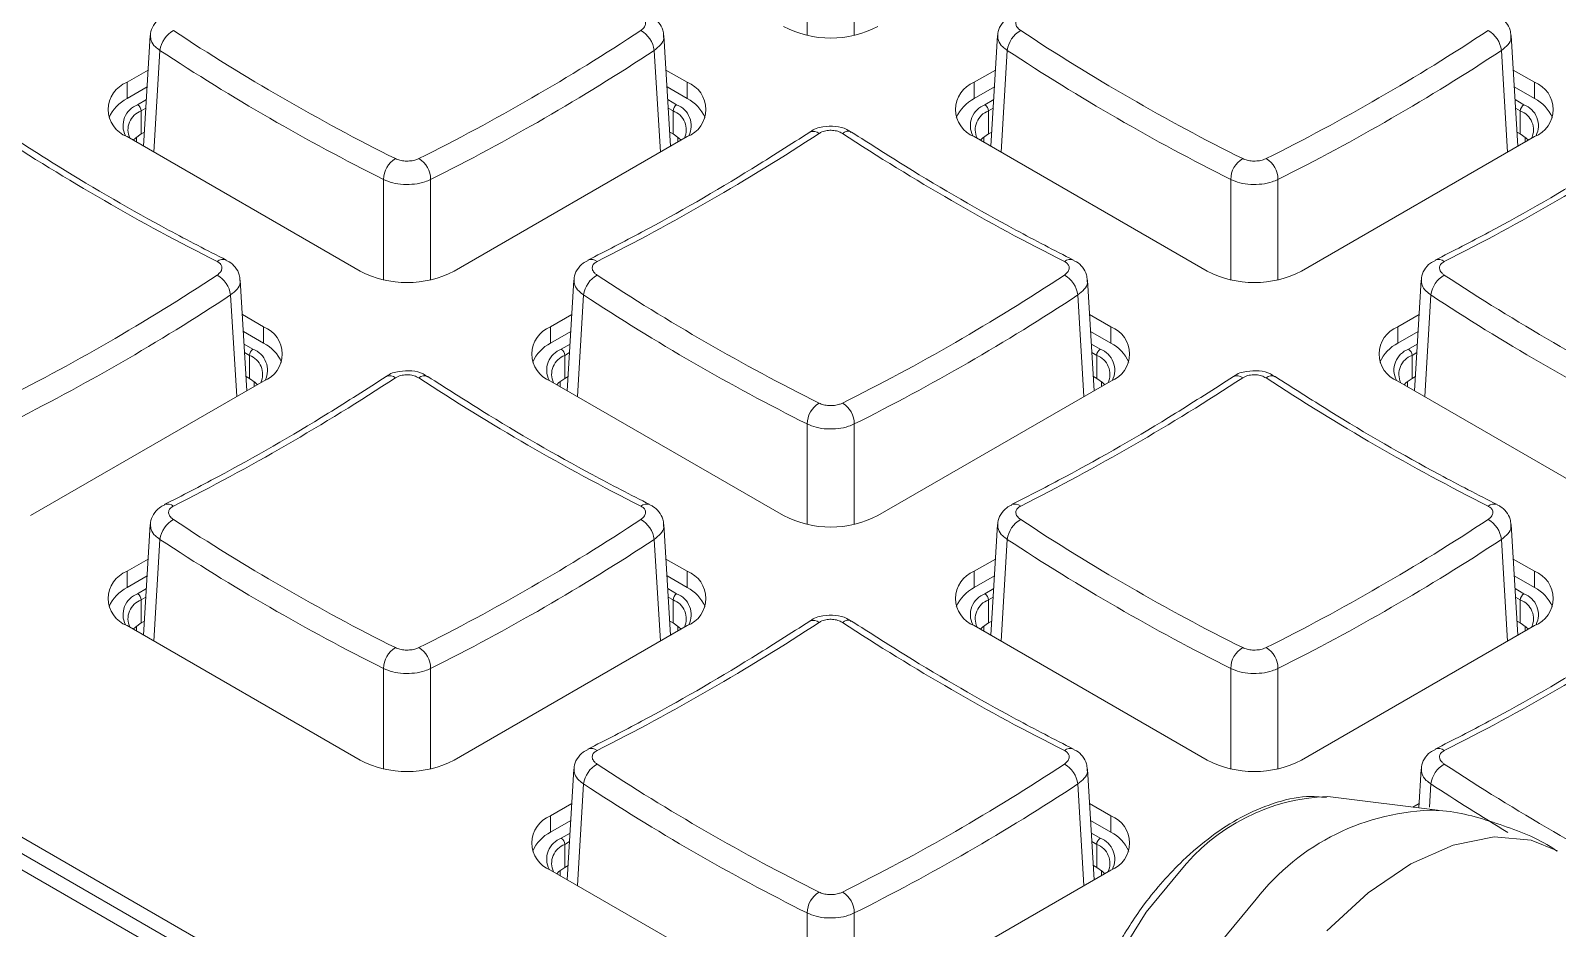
# Model space of a CAD drawing. Header units: millimetres. Extents: x 69 to 580, y 43 to 425.
# Drawn here: x 455.39 to 478.32, y 345.89 to 359.38 of the extents above; entities that cross this region are included whole.
import ezdxf

# ---------------------------------------------------------------- set-up
doc = ezdxf.new("R2010")
doc.units = ezdxf.units.MM

msp = doc.modelspace()

# ---------------------------------------------------------------- linework, layer by layer
at = {"color": 7, "linetype": 'Continuous', "lineweight": 15}
for p, q in [((474.7694, 335.5032), (379.8757, 390.2842)), ((475.6489, 335.4854), (429.5323, 362.1079)), ((475.541, 335.3027), (429.5323, 361.863)), ((457.1847, 359.3044), (457.0842, 357.6422)), ((465.0007, 357.6422), (464.9002, 359.3043)), ((469.9126, 359.3044), (469.8121, 357.6422)), ((477.7286, 357.6422), (477.6281, 359.3043)), ((457.1533, 358.786), (456.8352, 358.6023)), ((465.2497, 358.6023), (464.9315, 358.786)), ((469.8813, 358.786), (469.5631, 358.6023)), ((477.9777, 358.6023), (477.6595, 358.786)), ((456.8352, 358.3574), (456.8352, 358.6023)), ((457.138, 358.5322), (456.8352, 358.3574)), ((465.2497, 358.3574), (464.9469, 358.5322)), ((465.2497, 358.3574), (465.2497, 358.6023)), ((469.5631, 358.3574), (469.5631, 358.6023)), ((469.8659, 358.5322), (469.5631, 358.3574)), ((477.9777, 358.3574), (477.6748, 358.5322)), ((477.9777, 358.3574), (477.9777, 358.6023)), ((457.0473, 357.8266), (457.0473, 358.1737)), ((465.0376, 357.8266), (465.0376, 358.1737)), ((469.7752, 357.8266), (469.7752, 358.1737)), ((477.7655, 357.8266), (477.7655, 358.1737)), ((457.0971, 357.8554), (457.0473, 357.8266)), ((465.0376, 357.8266), (464.9878, 357.8554)), ((469.825, 357.8554), (469.7752, 357.8266)), ((477.7655, 357.8266), (477.7158, 357.8554)), ((456.8352, 357.7859), (460.3353, 355.7653)), ((461.7496, 355.7653), (465.2497, 357.7859)), ((469.5631, 357.7859), (473.0633, 355.7653)), ((474.4775, 355.7653), (477.9777, 357.7859)), ((458.6368, 353.9683), (458.5362, 355.6305)), ((463.5487, 355.6305), (463.4481, 353.9683)), ((471.3647, 353.9683), (471.2642, 355.6305)), ((476.2766, 355.6305), (476.176, 353.9683)), ((458.8858, 354.9285), (458.5676, 355.1122)), ((463.5173, 355.1122), (463.1991, 354.9285)), ((471.6137, 354.9285), (471.2955, 355.1122)), ((476.2452, 355.1122), (475.927, 354.9285)), ((458.8858, 354.6835), (458.5829, 354.8583)), ((458.8858, 354.6835), (458.8858, 354.9285)), ((463.1991, 354.6835), (463.1991, 354.9285)), ((463.502, 354.8583), (463.1991, 354.6835)), ((471.6137, 354.6835), (471.3109, 354.8583)), ((471.6137, 354.6835), (471.6137, 354.9285)), ((475.927, 354.6835), (475.927, 354.9285)), ((476.2299, 354.8583), (475.927, 354.6835)), ((458.6736, 354.1528), (458.6736, 354.4998)), ((463.4113, 354.1528), (463.4113, 354.4998)), ((471.4016, 354.1528), (471.4016, 354.4998)), ((476.1392, 354.1528), (476.1392, 354.4998)), ((458.6736, 354.1528), (458.6239, 354.1815)), ((463.461, 354.1815), (463.4113, 354.1528)), ((471.4016, 354.1528), (471.3518, 354.1815)), ((476.1889, 354.1815), (476.1392, 354.1528)), ((455.3856, 352.0915), (458.8858, 354.1121)), ((463.1991, 354.1121), (466.6993, 352.0915)), ((468.1135, 352.0915), (471.6137, 354.1121)), ((475.927, 354.1121), (479.4272, 352.0915)), ((457.1847, 351.9567), (457.0842, 350.2945)), ((465.0007, 350.2945), (464.9002, 351.9566)), ((469.9126, 351.9567), (469.8121, 350.2945)), ((477.7286, 350.2945), (477.6281, 351.9566)), ((457.1533, 351.4383), (456.8352, 351.2547)), ((465.2497, 351.2547), (464.9315, 351.4383)), ((469.8813, 351.4383), (469.5631, 351.2547)), ((477.9777, 351.2547), (477.6595, 351.4383)), ((456.8352, 351.0097), (456.8352, 351.2547)), ((457.138, 351.1845), (456.8352, 351.0097)), ((465.2497, 351.0097), (464.9469, 351.1845)), ((465.2497, 351.0097), (465.2497, 351.2547)), ((469.5631, 351.0097), (469.5631, 351.2547)), ((469.8659, 351.1845), (469.5631, 351.0097)), ((477.9777, 351.0097), (477.6748, 351.1845)), ((477.9777, 351.0097), (477.9777, 351.2547)), ((457.0473, 350.479), (457.0473, 350.826)), ((465.0376, 350.479), (465.0376, 350.826)), ((469.7752, 350.479), (469.7752, 350.826)), ((477.7655, 350.479), (477.7655, 350.826)), ((457.0971, 350.5077), (457.0473, 350.479)), ((465.0376, 350.479), (464.9878, 350.5077)), ((469.825, 350.5077), (469.7752, 350.479)), ((477.7655, 350.479), (477.7158, 350.5077)), ((456.8352, 350.4382), (460.3353, 348.4176)), ((461.7496, 348.4176), (465.2497, 350.4382)), ((469.5631, 350.4382), (473.0633, 348.4176)), ((474.4775, 348.4176), (477.9777, 350.4382)), ((463.5487, 348.2829), (463.4481, 346.6207)), ((471.3647, 346.6207), (471.2642, 348.2828)), ((476.2766, 348.2829), (476.2413, 347.7002)), ((463.5173, 347.7645), (463.1991, 347.5808)), ((471.6137, 347.5808), (471.2955, 347.7645)), ((474.9531, 347.8632), (474.8755, 347.8708)), ((476.52, 347.6649), (474.9531, 347.8632)), ((476.2452, 347.7645), (476.1531, 347.7113)), ((463.1991, 347.3359), (463.1991, 347.5808)), ((463.502, 347.5107), (463.1991, 347.3359)), ((471.6137, 347.3359), (471.3109, 347.5107)), ((471.6137, 347.3359), (471.6137, 347.5808)), ((463.4113, 346.8051), (463.4113, 347.1522)), ((471.4016, 346.8051), (471.4016, 347.1522)), ((463.461, 346.8338), (463.4113, 346.8051)), ((471.4016, 346.8051), (471.3518, 346.8338)), ((463.1991, 346.7644), (466.6993, 344.7438)), ((468.1135, 344.7438), (471.6137, 346.7644))]:
    msp.add_line(p, q, dxfattribs=at)
at = {"color": 8, "linetype": 'Continuous', "lineweight": 15}
for p, q in [((467.0531, 359.3073), (467.0531, 360.8166)), ((467.7597, 360.8166), (467.7597, 359.3073)), ((457.3303, 359.0818), (457.2378, 357.5534)), ((464.847, 357.5534), (464.7546, 359.0818)), ((470.0582, 359.0818), (469.9658, 357.5534)), ((477.575, 357.5534), (477.4825, 359.0818)), ((456.9943, 358.2655), (457.1265, 358.3418)), ((464.9584, 358.3418), (465.0906, 358.2655)), ((469.7222, 358.2655), (469.8544, 358.3418)), ((477.6863, 358.3418), (477.8186, 358.2655)), ((457.1188, 358.2149), (457.0473, 358.1737)), ((465.0376, 358.1737), (464.9661, 358.2149)), ((469.8467, 358.2149), (469.7752, 358.1737)), ((477.7655, 358.1737), (477.694, 358.2149)), ((456.9766, 357.7789), (456.9766, 357.7043)), ((465.1083, 357.7789), (465.1083, 357.7043)), ((469.7045, 357.7789), (469.7045, 357.7043)), ((477.8362, 357.7789), (477.8362, 357.7043)), ((460.6891, 355.6335), (460.6891, 357.1428)), ((461.3958, 357.1428), (461.3958, 355.6335)), ((473.417, 355.6335), (473.417, 357.1428)), ((474.1237, 357.1428), (474.1237, 355.6335)), ((458.4831, 353.8796), (458.3906, 355.408)), ((463.6942, 355.408), (463.6018, 353.8796)), ((471.211, 353.8796), (471.1186, 355.408)), ((476.4222, 355.408), (476.3297, 353.8796)), ((458.5944, 354.668), (458.7267, 354.5917)), ((463.3582, 354.5917), (463.4904, 354.668)), ((471.3224, 354.668), (471.4546, 354.5917)), ((476.0861, 354.5917), (476.2184, 354.668)), ((458.6736, 354.4998), (458.6021, 354.5411)), ((463.4828, 354.5411), (463.4113, 354.4998)), ((471.4016, 354.4998), (471.33, 354.5411)), ((476.2107, 354.5411), (476.1392, 354.4998)), ((458.7443, 354.1051), (458.7443, 354.0304)), ((463.3405, 354.1051), (463.3405, 354.0304)), ((471.4723, 354.1051), (471.4723, 354.0304)), ((476.0685, 354.1051), (476.0685, 354.0304)), ((467.0531, 351.9596), (467.0531, 353.4689)), ((467.7597, 353.4689), (467.7597, 351.9596)), ((457.3303, 351.7341), (457.2378, 350.2058)), ((464.847, 350.2058), (464.7546, 351.7341)), ((470.0582, 351.7341), (469.9658, 350.2058)), ((477.575, 350.2058), (477.4825, 351.7341)), ((456.9943, 350.9178), (457.1265, 350.9942)), ((464.9584, 350.9942), (465.0906, 350.9178)), ((469.7222, 350.9178), (469.8544, 350.9942)), ((477.6863, 350.9942), (477.8186, 350.9178)), ((457.1188, 350.8673), (457.0473, 350.826)), ((465.0376, 350.826), (464.9661, 350.8673)), ((469.8467, 350.8673), (469.7752, 350.826)), ((477.7655, 350.826), (477.694, 350.8673)), ((456.9766, 350.4312), (456.9766, 350.3566)), ((465.1083, 350.4312), (465.1083, 350.3566)), ((469.7045, 350.4312), (469.7045, 350.3566)), ((477.8362, 350.4312), (477.8362, 350.3566)), ((460.6891, 348.2858), (460.6891, 349.7951)), ((461.3958, 349.7951), (461.3958, 348.2858)), ((473.417, 348.2858), (473.417, 349.7951)), ((474.1237, 349.7951), (474.1237, 348.2858)), ((463.6942, 348.0603), (463.6018, 346.5319)), ((471.211, 346.5319), (471.1186, 348.0603)), ((476.4222, 348.0603), (476.401, 347.7108)), ((463.3582, 347.244), (463.4904, 347.3203)), ((471.3224, 347.3203), (471.4546, 347.244)), ((463.4828, 347.1934), (463.4113, 347.1522)), ((471.4016, 347.1522), (471.33, 347.1934)), ((463.3405, 346.7574), (463.3405, 346.6828)), ((471.4723, 346.7574), (471.4723, 346.6828)), ((467.0531, 344.612), (467.0531, 346.1213)), ((467.7597, 346.1213), (467.7597, 344.612))]:
    msp.add_line(p, q, dxfattribs=at)
at = {"color": 7, "linetype": 'Continuous', "lineweight": 15, "flags": 128}
for points in [[(457.0473, 357.8266), (456.9602, 357.7654), (456.9266, 357.7331)], [(465.1583, 357.7331), (465.1247, 357.7654), (465.0376, 357.8266)], [(469.7752, 357.8266), (469.6882, 357.7654), (469.6545, 357.7331)], [(477.8862, 357.7331), (477.8526, 357.7654), (477.7655, 357.8266)], [(458.7944, 354.0593), (458.7607, 354.0916), (458.6736, 354.1528)], [(463.4113, 354.1528), (463.3242, 354.0916), (463.2905, 354.0593)], [(471.5223, 354.0593), (471.4886, 354.0916), (471.4016, 354.1528)], [(476.1392, 354.1528), (476.0521, 354.0916), (476.0185, 354.0593)], [(457.0473, 350.479), (456.9602, 350.4177), (456.9266, 350.3855)], [(465.1583, 350.3855), (465.1247, 350.4177), (465.0376, 350.479)], [(469.7752, 350.479), (469.6882, 350.4177), (469.6545, 350.3855)], [(477.8862, 350.3855), (477.8526, 350.4177), (477.7655, 350.479)], [(463.4113, 346.8051), (463.3242, 346.7439), (463.2905, 346.7116)], [(472.6473, 346.7396), (472.1463, 346.1312), (471.7192, 345.4448), (471.3877, 344.7148), (471.1682, 343.9779), (471.0718, 343.2709), (471.1034, 342.6293), (471.2613, 342.0853), (471.3866, 341.857), (471.4412, 341.7798)], [(471.5223, 346.7116), (471.4886, 346.7439), (471.4016, 346.8051)]]:
    msp.add_lwpolyline(points, dxfattribs=at)
at = {"color": 8, "linetype": 'Continuous', "lineweight": 15, "flags": 128}
for points in [[(478.3263, 347.0565), (477.9295, 347.2161), (477.3709, 347.2632), (476.7592, 347.1423), (476.1196, 346.8583), (475.4783, 346.4229), (474.8614, 345.8539)], [(473.7964, 346.3285), (473.2467, 345.6623), (472.7717, 344.915), (472.3923, 344.1191), (472.125, 343.3095), (471.9816, 342.5215), (471.9683, 341.7896), (472.0857, 341.1458), (472.3286, 340.6182), (472.3903, 340.5302)]]:
    msp.add_lwpolyline(points, dxfattribs=at)
at = {"color": 7, "linetype": 'Continuous', "lineweight": 15}
for centre, radius, start, end in [((467.4064, 360.8039), 1.537, 242.60968, 297.39032), ((457.7322, 359.0278), 0.4055, 119.57871, 172.34935), ((475.0991, 385.9597), 31.86, 236.53799, 243.46739), ((446.986, 385.9594), 31.8596, 296.53257, 303.46205), ((464.3527, 359.0278), 0.4055, 7.65107, 60.42146), ((470.4601, 359.0278), 0.4055, 119.5786, 172.34934), ((487.827, 385.9597), 31.86, 236.53799, 243.46739), ((459.7138, 385.9596), 31.8598, 296.53259, 303.46203), ((477.0806, 359.0278), 0.4055, 7.65029, 60.42128), ((475.0225, 385.8503), 32.0869, 236.53791, 243.46746), ((447.0622, 385.8506), 32.0873, 296.53258, 303.46204), ((487.7507, 385.8508), 32.0875, 236.53798, 243.46739), ((459.7902, 385.8505), 32.0872, 296.53257, 303.46205), ((456.9901, 358.1941), 0.4366, 110.78339, 249.21657), ((465.0948, 358.1941), 0.4366, 290.78348, 69.2165), ((469.718, 358.1941), 0.4366, 110.78342, 249.21655), ((477.8227, 358.1941), 0.4366, 290.78348, 69.21633), ((457.1018, 357.8347), 0.5868, 117.0315, 156.18281), ((464.983, 357.8347), 0.5868, 23.81729, 62.96825), ((469.8298, 357.8347), 0.5868, 117.03166, 156.1827), ((477.711, 357.8347), 0.5868, 23.81696, 62.96813), ((457.1531, 357.889), 0.3037, 110.38021, 204.8066), ((456.9322, 358.1684), 0.1153, 2.60539, 57.39461), ((465.1527, 358.1684), 0.1153, 122.60519, 177.3942), ((464.9318, 357.889), 0.3037, 335.19381, 69.61947), ((469.881, 357.889), 0.3037, 110.38069, 204.8062), ((469.6601, 358.1684), 0.1153, 2.60541, 57.39464), ((477.8807, 358.1684), 0.1153, 122.6058, 177.39358), ((477.6598, 357.889), 0.3037, 335.19268, 69.62058), ((473.5722, 386.4078), 34.1586, 236.77139, 243.23398), ((448.5126, 386.4081), 34.1589, 296.76605, 303.22857), ((486.3001, 386.4078), 34.1586, 236.77139, 243.23398), ((461.2404, 386.4082), 34.1591, 296.76607, 303.22856), ((461.0489, 357.1448), 0.3598, 120.36497, 180.31609), ((461.036, 357.1448), 0.3598, 359.68409, 59.63509), ((473.7768, 357.1448), 0.3598, 120.36505, 180.316), ((473.7639, 357.1448), 0.3598, 359.68413, 59.63505), ((440.622, 382.2856), 31.8596, 296.53257, 303.46205), ((457.9887, 355.354), 0.4055, 7.65086, 60.42143), ((461.0424, 357.13), 1.537, 242.60968, 297.39032), ((464.0962, 355.354), 0.4055, 119.5786, 172.34934), ((481.4631, 382.2859), 31.86, 236.53799, 243.46739), ((453.3498, 382.2857), 31.8598, 296.53259, 303.46203), ((470.7166, 355.354), 0.4055, 7.65111, 60.42142), ((473.7704, 357.13), 1.537, 242.60969, 297.39031), ((476.8241, 355.354), 0.4055, 119.57842, 172.34963), ((494.191, 382.2859), 31.86, 236.53799, 243.46739), ((440.6982, 382.1768), 32.0873, 296.53258, 303.46204), ((481.3865, 382.1765), 32.0869, 236.53792, 243.46746), ((453.4262, 382.1767), 32.0872, 296.53257, 303.46205), ((494.1147, 382.177), 32.0875, 236.53798, 243.46739), ((458.7308, 354.5203), 0.4366, 290.78342, 69.21665), ((463.354, 354.5203), 0.4366, 110.78342, 249.21655), ((471.4588, 354.5203), 0.4366, 290.78352, 69.21648), ((476.082, 354.5203), 0.4366, 110.78332, 249.21668), ((458.6191, 354.1608), 0.5868, 23.81756, 62.9684), ((463.4658, 354.1608), 0.5868, 117.03155, 156.18281), ((471.347, 354.1608), 0.5868, 23.81724, 62.96828), ((476.1937, 354.1608), 0.5868, 117.03145, 156.18275), ((458.7888, 354.4946), 0.1153, 122.60606, 177.39414), ((458.5679, 354.2151), 0.3037, 335.19313, 69.61976), ((463.517, 354.2151), 0.3037, 110.38018, 204.80671), ((463.2961, 354.4946), 0.1153, 2.60541, 57.39464), ((471.5167, 354.4946), 0.1153, 122.60519, 177.3942), ((471.2958, 354.2151), 0.3037, 335.19362, 69.61964), ((476.2449, 354.2151), 0.3037, 110.38063, 204.80638), ((476.024, 354.4946), 0.1153, 2.6054, 57.39439), ((442.1486, 382.7343), 34.159, 296.76605, 303.22857), ((479.9361, 382.7339), 34.1586, 236.77139, 243.23398), ((454.8765, 382.7344), 34.1591, 296.76606, 303.22856), ((492.664, 382.7339), 34.1586, 236.77139, 243.23398), ((467.4129, 353.4709), 0.3598, 120.36505, 180.316), ((467.3999, 353.4709), 0.3598, 359.68413, 59.63505), ((457.7322, 351.6801), 0.4055, 119.57863, 172.3492), ((475.0989, 378.6117), 31.8596, 236.53794, 243.46743), ((446.9859, 378.6119), 31.8598, 296.53259, 303.46203), ((464.3527, 351.6801), 0.4055, 7.6509, 60.42139), ((467.4064, 353.4562), 1.537, 242.60969, 297.39031), ((470.4601, 351.6801), 0.4055, 119.57842, 172.34963), ((487.827, 378.6121), 31.86, 236.53799, 243.46739), ((459.7137, 378.6121), 31.86, 296.53261, 303.46201), ((477.0806, 351.6801), 0.4055, 7.65098, 60.42144), ((475.0227, 378.5029), 32.0872, 236.53795, 243.46743), ((447.0622, 378.5029), 32.0872, 296.53257, 303.46205), ((487.7504, 378.5026), 32.0869, 236.53791, 243.46746), ((459.7903, 378.5026), 32.0869, 296.53254, 303.46209), ((456.9901, 350.8464), 0.4366, 110.78345, 249.21652), ((465.0948, 350.8464), 0.4366, 290.78346, 69.21663), ((469.718, 350.8464), 0.4366, 110.78332, 249.21668), ((477.8227, 350.8464), 0.4366, 290.78349, 69.21651), ((457.1018, 350.487), 0.5868, 117.03161, 156.18282), ((464.983, 350.487), 0.5868, 23.81752, 62.96844), ((469.8298, 350.487), 0.5868, 117.03134, 156.18286), ((477.711, 350.487), 0.5868, 23.81724, 62.96834), ((457.1531, 350.5413), 0.3037, 110.38023, 204.80677), ((456.9322, 350.8207), 0.1153, 2.60541, 57.39464), ((465.1527, 350.8207), 0.1153, 122.60606, 177.39414), ((464.9318, 350.5413), 0.3037, 335.19295, 69.61993), ((469.881, 350.5413), 0.3037, 110.38012, 204.80689), ((469.6601, 350.8207), 0.1153, 2.6054, 57.39439), ((477.8807, 350.8207), 0.1153, 122.60519, 177.3942), ((477.6598, 350.5413), 0.3037, 335.19369, 69.61969), ((448.5125, 379.0605), 34.1591, 296.76606, 303.22856), ((486.3001, 379.0601), 34.1586, 236.77139, 243.23398), ((461.2407, 379.0601), 34.1586, 296.76601, 303.22861), ((461.0489, 349.7971), 0.3598, 120.36508, 180.31585), ((461.036, 349.7971), 0.3598, 359.68398, 59.63521), ((473.7768, 349.7971), 0.3598, 120.36494, 180.316), ((473.7639, 349.7971), 0.3598, 359.684, 59.63506), ((461.0424, 349.7823), 1.537, 242.60971, 297.39029), ((464.0962, 348.0063), 0.4055, 119.57846, 172.3495), ((481.4629, 374.9378), 31.8596, 236.53794, 243.46743), ((453.3497, 374.9382), 31.86, 296.53262, 303.46201), ((470.7166, 348.0063), 0.4055, 7.65077, 60.42141), ((473.7704, 349.7823), 1.537, 242.60968, 297.39032), ((476.8241, 348.0063), 0.4055, 119.57823, 172.34983), ((494.191, 374.9382), 31.86, 236.53799, 243.46739), ((481.3866, 374.829), 32.0872, 236.53795, 243.46743), ((453.4263, 374.8288), 32.0869, 296.53254, 303.46208), ((463.354, 347.1726), 0.4366, 110.78336, 249.21664), ((471.4588, 347.1726), 0.4366, 290.78343, 69.21666), ((463.4658, 346.8132), 0.5868, 117.0314, 156.18286), ((471.347, 346.8132), 0.5868, 23.81752, 62.96849), ((463.517, 346.8675), 0.3037, 110.38018, 204.80695), ((463.2961, 347.1469), 0.1153, 2.6054, 57.39439), ((471.5167, 347.1469), 0.1153, 122.60606, 177.39414), ((471.2958, 346.8675), 0.3037, 335.19301, 69.61998), ((467.4129, 346.1233), 0.3598, 120.36496, 180.31585), ((467.3999, 346.1233), 0.3598, 359.68384, 59.63522)]:
    msp.add_arc(centre, radius, start, end, dxfattribs=at)
at = {"color": 8, "linetype": 'Continuous', "lineweight": 15}
for centre, radius, start, end in [((457.1106, 357.9513), 0.3351, 110.32153, 206.83734), ((464.9743, 357.9513), 0.3351, 333.16254, 69.67831), ((469.8386, 357.9513), 0.3351, 110.32166, 206.83722), ((477.7022, 357.9513), 0.3351, 333.16255, 69.67864), ((467.1459, 357.7378), 0.1288, 48.62702, 113.97097), ((467.6661, 357.7431), 0.1243, 64.68004, 132.70655), ((458.2747, 355.808), 0.1326, 67.2277, 130.28578), ((463.8096, 355.8041), 0.136, 50.57685, 111.93654), ((471.0026, 355.808), 0.1326, 67.22784, 130.28569), ((476.5376, 355.8041), 0.136, 50.57517, 111.93816), ((458.6103, 354.2774), 0.3351, 333.16257, 69.67863), ((463.4746, 354.2774), 0.3351, 110.32157, 206.83731), ((471.3382, 354.2774), 0.3351, 333.16234, 69.6785), ((476.2025, 354.2774), 0.3351, 110.32149, 206.83739), ((460.7819, 354.064), 0.1288, 48.62725, 113.97112), ((461.3022, 354.0693), 0.1243, 64.6774, 132.70873), ((473.5098, 354.064), 0.1288, 48.62675, 113.97112), ((474.0301, 354.0693), 0.1243, 64.67977, 132.70662), ((457.4457, 352.1303), 0.136, 50.57605, 111.93734), ((464.6386, 352.1342), 0.1326, 67.22784, 130.28569), ((470.1736, 352.1303), 0.136, 50.57517, 111.93816), ((477.3665, 352.1342), 0.1326, 67.22817, 130.28536), ((457.1106, 350.6036), 0.3351, 110.3214, 206.83759), ((464.9743, 350.6036), 0.3351, 333.16237, 69.67882), ((469.8386, 350.6036), 0.3351, 110.3214, 206.83748), ((477.7022, 350.6036), 0.3351, 333.16269, 69.67826), ((467.1459, 350.3901), 0.1288, 48.62699, 113.97128), ((467.6661, 350.3954), 0.1243, 64.67712, 132.70881), ((463.8096, 348.4565), 0.136, 50.57437, 111.93896), ((471.0026, 348.4603), 0.1326, 67.22817, 130.28536), ((476.5376, 348.4565), 0.136, 50.57207, 111.9415), ((495.2011, 376.5767), 34.1443, 236.63388, 238.92436), ((474.9705, 344.9238), 2.9486, 91.84649, 141.98828), ((476.5385, 344.1876), 3.4788, 90.48598, 142.0181), ((463.4746, 346.9298), 0.3351, 110.32123, 206.83776), ((471.3382, 346.9298), 0.3351, 333.16271, 69.67858)]:
    msp.add_arc(centre, radius, start, end, dxfattribs=at)
at = {"color": 7, "linetype": 'Continuous', "lineweight": 15}
for points, knots in [([(457.3987, 359.5978), (457.3723, 359.5862), (457.3035, 359.5558), (457.2299, 359.4629), (457.1842, 359.3683), (457.1888, 359.3146), (457.1897, 359.3038)], [0, 0, 0, 0, 0.2224773, 0.5800406, 0.9155773, 1, 1, 1, 1]), ([(464.5529, 359.3805), (464.5706, 359.3944), (464.606, 359.4222), (464.6282, 359.4717), (464.6234, 359.5199), (464.5952, 359.5583), (464.5649, 359.576), (464.5529, 359.583)], [0, 0, 0, 0, 0.2147725, 0.4295471, 0.6441982, 0.8587943, 1, 1, 1, 1]), ([(464.8946, 359.304), (464.8932, 359.3315), (464.8897, 359.4019), (464.8295, 359.499), (464.7579, 359.5709), (464.7037, 359.5933), (464.6876, 359.6)], [0, 0, 0, 0, 0.2133702, 0.5451777, 0.865432, 1, 1, 1, 1]), ([(470.1266, 359.5978), (470.1002, 359.5862), (470.0314, 359.5558), (469.9578, 359.4629), (469.9121, 359.3683), (469.9167, 359.3146), (469.9176, 359.3038)], [0, 0, 0, 0, 0.2224766, 0.5800388, 0.9155779, 1, 1, 1, 1]), ([(470.2599, 359.583), (470.2422, 359.5719), (470.2068, 359.5496), (470.1846, 359.5036), (470.1894, 359.4546), (470.2176, 359.4118), (470.2479, 359.3894), (470.2599, 359.3805)], [0, 0, 0, 0, 0.2147687, 0.4295441, 0.6441962, 0.8587932, 1, 1, 1, 1]), ([(477.6225, 359.304), (477.6211, 359.3315), (477.6176, 359.4019), (477.5574, 359.499), (477.4858, 359.5709), (477.4316, 359.5933), (477.4156, 359.6)], [0, 0, 0, 0, 0.2133722, 0.5451792, 0.8654325, 1, 1, 1, 1]), ([(458.3261, 355.9302), (458.0371, 356.0788), (457.1982, 356.5101), (456.0845, 357.1548), (455.2619, 357.682), (454.9918, 357.8552)], [0, 0, 0, 0, 0.2609573, 0.7573225, 1, 1, 1, 1]), ([(467.0931, 357.8552), (466.8026, 357.6692), (465.9596, 357.1295), (464.846, 356.4884), (464.0275, 356.0682), (463.7588, 355.9302)], [0, 0, 0, 0, 0.261022, 0.7573405, 1, 1, 1, 1]), ([(467.7148, 357.8495), (467.6929, 357.8655), (467.6258, 357.9147), (467.4737, 357.948), (467.2845, 357.939), (467.1465, 357.9024), (467.0966, 357.8561), (467.0941, 357.8537)], [0, 0, 0, 0, 0.12750841, 0.39029554, 0.67792181, 0.983748, 1, 1, 1, 1]), ([(467.5818, 357.8344), (467.5602, 357.846), (467.5168, 357.8693), (467.434, 357.8838), (467.3498, 357.8806), (467.2795, 357.8622), (467.2448, 357.8423), (467.231, 357.8344)], [0, 0, 0, 0, 0.21477, 0.429546, 0.6441954, 0.858791, 1, 1, 1, 1]), ([(471.054, 355.9302), (470.765, 356.0788), (469.9261, 356.5101), (468.8124, 357.1548), (467.9898, 357.682), (467.7197, 357.8552)], [0, 0, 0, 0, 0.2609573, 0.7573225, 1, 1, 1, 1]), ([(479.8211, 357.8552), (479.5305, 357.6692), (478.6875, 357.1295), (477.5739, 356.4884), (476.7555, 356.0682), (476.4867, 355.9302)], [0, 0, 0, 0, 0.26102189, 0.75734057, 1, 1, 1, 1]), ([(460.867, 357.4552), (460.8887, 357.4464), (460.932, 357.4287), (461.0149, 357.4176), (461.099, 357.42), (461.1694, 357.4341), (461.2041, 357.4492), (461.2179, 357.4552)], [0, 0, 0, 0, 0.2147709, 0.4295454, 0.6441952, 0.8587955, 1, 1, 1, 1]), ([(473.595, 357.4552), (473.6166, 357.4464), (473.66, 357.4287), (473.7428, 357.4176), (473.827, 357.42), (473.8973, 357.4341), (473.932, 357.4492), (473.9458, 357.4552)], [0, 0, 0, 0, 0.21477118, 0.42954579, 0.64419553, 0.85879545, 1, 1, 1, 1]), ([(461.3958, 357.1428), (461.368, 357.1302), (461.2981, 357.0986), (461.1564, 357.0691), (460.9869, 357.0641), (460.8201, 357.0873), (460.7328, 357.1243), (460.6891, 357.1428)], [0, 0, 0, 0, 0.14118385, 0.35578482, 0.57046382, 0.7852571, 1, 1, 1, 1]), ([(474.1237, 357.1428), (474.0959, 357.1302), (474.026, 357.0986), (473.8844, 357.0691), (473.7148, 357.0641), (473.548, 357.0873), (473.4607, 357.1243), (473.417, 357.1428)], [0, 0, 0, 0, 0.1411816, 0.3557845, 0.5704637, 0.7852571, 1, 1, 1, 1]), ([(458.1889, 355.7066), (458.2066, 355.7205), (458.242, 355.7483), (458.2642, 355.7979), (458.2594, 355.8461), (458.2312, 355.8845), (458.2009, 355.9022), (458.1889, 355.9092)], [0, 0, 0, 0, 0.2147705, 0.4295475, 0.6441973, 0.8587938, 1, 1, 1, 1]), ([(458.5306, 355.6301), (458.5292, 355.6577), (458.5257, 355.728), (458.4655, 355.8252), (458.3939, 355.8971), (458.3397, 355.9195), (458.3237, 355.9261)], [0, 0, 0, 0, 0.2133702, 0.5451777, 0.865432, 1, 1, 1, 1]), ([(463.7626, 355.9239), (463.7362, 355.9123), (463.6675, 355.882), (463.5939, 355.789), (463.5482, 355.6945), (463.5528, 355.6407), (463.5537, 355.6299)], [0, 0, 0, 0, 0.2224774, 0.5800408, 0.9155776, 1, 1, 1, 1]), ([(463.896, 355.9092), (463.8783, 355.8981), (463.8429, 355.8758), (463.8206, 355.8297), (463.8255, 355.7808), (463.8537, 355.738), (463.884, 355.7155), (463.896, 355.7066)], [0, 0, 0, 0, 0.2147685, 0.4295478, 0.6441966, 0.8587933, 1, 1, 1, 1]), ([(470.9168, 355.7066), (470.9345, 355.7205), (470.9699, 355.7483), (470.9922, 355.7979), (470.9873, 355.8461), (470.9591, 355.8845), (470.9288, 355.9022), (470.9168, 355.9092)], [0, 0, 0, 0, 0.2147723, 0.429547, 0.6441978, 0.8587937, 1, 1, 1, 1]), ([(471.2585, 355.6301), (471.2571, 355.6577), (471.2536, 355.728), (471.1934, 355.8252), (471.1219, 355.8971), (471.0676, 355.9195), (471.0516, 355.9261)], [0, 0, 0, 0, 0.2133699, 0.545178, 0.8654313, 1, 1, 1, 1]), ([(476.4905, 355.9239), (476.4642, 355.9123), (476.3954, 355.882), (476.3218, 355.789), (476.2761, 355.6945), (476.2807, 355.6407), (476.2816, 355.6299)], [0, 0, 0, 0, 0.2224766, 0.580039, 0.9155783, 1, 1, 1, 1]), ([(476.6239, 355.9092), (476.6062, 355.8981), (476.5708, 355.8758), (476.5486, 355.8297), (476.5534, 355.7808), (476.5816, 355.738), (476.6119, 355.7155), (476.6239, 355.7066)], [0, 0, 0, 0, 0.2147685, 0.4295448, 0.6441966, 0.8587925, 1, 1, 1, 1]), ([(460.7292, 354.1813), (460.4386, 353.9953), (459.5956, 353.4556), (458.482, 352.8145), (457.6636, 352.3944), (457.3948, 352.2564)], [0, 0, 0, 0, 0.26102214, 0.75734053, 1, 1, 1, 1]), ([(461.3509, 354.1757), (461.329, 354.1917), (461.2618, 354.2409), (461.1098, 354.2741), (460.9206, 354.2651), (460.7825, 354.2286), (460.7327, 354.1822), (460.7302, 354.1799)], [0, 0, 0, 0, 0.1275083, 0.3902951, 0.6779221, 0.9837467, 1, 1, 1, 1]), ([(461.2179, 354.1606), (461.1962, 354.1722), (461.1529, 354.1954), (461.07, 354.21), (460.9858, 354.2068), (460.9155, 354.1883), (460.8808, 354.1685), (460.867, 354.1606)], [0, 0, 0, 0, 0.2147706, 0.4295457, 0.6441953, 0.8587932, 1, 1, 1, 1]), ([(464.6901, 352.2564), (464.401, 352.405), (463.5622, 352.8363), (462.4485, 353.4809), (461.6258, 354.0082), (461.3557, 354.1813)], [0, 0, 0, 0, 0.2609573, 0.7573225, 1, 1, 1, 1]), ([(473.4571, 354.1813), (473.1665, 353.9953), (472.3235, 353.4556), (471.21, 352.8145), (470.3915, 352.3944), (470.1227, 352.2564)], [0, 0, 0, 0, 0.261022, 0.7573405, 1, 1, 1, 1]), ([(474.0788, 354.1757), (474.0569, 354.1917), (473.9897, 354.2409), (473.8377, 354.2741), (473.6485, 354.2651), (473.5104, 354.2286), (473.4606, 354.1822), (473.4581, 354.1799)], [0, 0, 0, 0, 0.1275085, 0.3902948, 0.6779214, 0.983748, 1, 1, 1, 1]), ([(473.9458, 354.1606), (473.9241, 354.1722), (473.8808, 354.1954), (473.7979, 354.21), (473.7138, 354.2068), (473.6435, 354.1883), (473.6087, 354.1685), (473.595, 354.1606)], [0, 0, 0, 0, 0.2147702, 0.4295459, 0.6441955, 0.8587908, 1, 1, 1, 1]), ([(477.418, 352.2564), (477.1289, 352.405), (476.2901, 352.8363), (475.1764, 353.4809), (474.3538, 354.0082), (474.0836, 354.1813)], [0, 0, 0, 0, 0.2609573, 0.7573225, 1, 1, 1, 1]), ([(467.231, 353.7814), (467.2527, 353.7726), (467.296, 353.7549), (467.3788, 353.7438), (467.463, 353.7462), (467.5333, 353.7603), (467.568, 353.7754), (467.5818, 353.7814)], [0, 0, 0, 0, 0.21477118, 0.42954579, 0.64419553, 0.85879545, 1, 1, 1, 1]), ([(467.7597, 353.4689), (467.732, 353.4564), (467.662, 353.4247), (467.5204, 353.3953), (467.3509, 353.3902), (467.184, 353.4134), (467.0967, 353.4504), (467.0531, 353.4689)], [0, 0, 0, 0, 0.1411839, 0.3557846, 0.5704638, 0.7852571, 1, 1, 1, 1]), ([(457.3987, 352.2501), (457.3723, 352.2385), (457.3035, 352.2082), (457.2299, 352.1152), (457.1842, 352.0207), (457.1888, 351.9669), (457.1897, 351.9561)], [0, 0, 0, 0, 0.2224772, 0.5800405, 0.9155789, 1, 1, 1, 1]), ([(457.532, 352.2353), (457.5143, 352.2242), (457.4789, 352.202), (457.4567, 352.1559), (457.4615, 352.1069), (457.4897, 352.0641), (457.52, 352.0417), (457.532, 352.0328)], [0, 0, 0, 0, 0.2147686, 0.429546, 0.6441966, 0.8587935, 1, 1, 1, 1]), ([(464.5529, 352.0328), (464.5706, 352.0467), (464.606, 352.0745), (464.6282, 352.124), (464.6234, 352.1723), (464.5952, 352.2106), (464.5649, 352.2283), (464.5529, 352.2353)], [0, 0, 0, 0, 0.2147703, 0.4295474, 0.6441969, 0.8587932, 1, 1, 1, 1]), ([(464.8946, 351.9563), (464.8932, 351.9838), (464.8897, 352.0542), (464.8295, 352.1513), (464.7579, 352.2233), (464.7037, 352.2457), (464.6876, 352.2523)], [0, 0, 0, 0, 0.2133699, 0.545178, 0.8654313, 1, 1, 1, 1]), ([(470.1266, 352.2501), (470.1002, 352.2385), (470.0314, 352.2082), (469.9578, 352.1152), (469.9121, 352.0207), (469.9167, 351.9669), (469.9176, 351.9561)], [0, 0, 0, 0, 0.2224774, 0.5800411, 0.915578, 1, 1, 1, 1]), ([(470.2599, 352.2353), (470.2422, 352.2242), (470.2068, 352.202), (470.1846, 352.1559), (470.1894, 352.1069), (470.2176, 352.0641), (470.2479, 352.0417), (470.2599, 352.0328)], [0, 0, 0, 0, 0.2147682, 0.4295486, 0.6441969, 0.8587926, 1, 1, 1, 1]), ([(477.2808, 352.0328), (477.2985, 352.0467), (477.3339, 352.0745), (477.3561, 352.124), (477.3513, 352.1723), (477.3231, 352.2106), (477.2928, 352.2283), (477.2808, 352.2353)], [0, 0, 0, 0, 0.21477298, 0.42954597, 0.64419674, 0.85879609, 1, 1, 1, 1]), ([(477.6225, 351.9563), (477.6211, 351.9838), (477.6176, 352.0542), (477.5574, 352.1513), (477.4858, 352.2233), (477.4316, 352.2457), (477.4156, 352.2523)], [0, 0, 0, 0, 0.2133718, 0.5451794, 0.8654322, 1, 1, 1, 1]), ([(467.0931, 350.5075), (466.8026, 350.3215), (465.9596, 349.7818), (464.846, 349.1407), (464.0275, 348.7205), (463.7588, 348.5826)], [0, 0, 0, 0, 0.2610221, 0.7573405, 1, 1, 1, 1]), ([(467.7148, 350.5018), (467.6929, 350.5179), (467.6258, 350.567), (467.4737, 350.6003), (467.2845, 350.5913), (467.1465, 350.5547), (467.0966, 350.5084), (467.0941, 350.506)], [0, 0, 0, 0, 0.1275083, 0.3902944, 0.6779217, 0.9837467, 1, 1, 1, 1]), ([(467.5818, 350.4868), (467.5602, 350.4984), (467.5168, 350.5216), (467.434, 350.5361), (467.3498, 350.533), (467.2795, 350.5145), (467.2448, 350.4946), (467.231, 350.4868)], [0, 0, 0, 0, 0.2147708, 0.4295456, 0.6441953, 0.8587931, 1, 1, 1, 1]), ([(471.054, 348.5826), (470.765, 348.7312), (469.9261, 349.1625), (468.8124, 349.8071), (467.9898, 350.3344), (467.7197, 350.5075)], [0, 0, 0, 0, 0.2609573, 0.7573225, 1, 1, 1, 1]), ([(479.8211, 350.5075), (479.5305, 350.3215), (478.6875, 349.7818), (477.5739, 349.1407), (476.7555, 348.7205), (476.4867, 348.5826)], [0, 0, 0, 0, 0.261022, 0.7573405, 1, 1, 1, 1]), ([(460.867, 350.1076), (460.8887, 350.0987), (460.932, 350.081), (461.0149, 350.0699), (461.099, 350.0724), (461.1694, 350.0864), (461.2041, 350.1016), (461.2179, 350.1076)], [0, 0, 0, 0, 0.2147711, 0.4295472, 0.6441972, 0.8587952, 1, 1, 1, 1]), ([(473.595, 350.1076), (473.6166, 350.0987), (473.66, 350.081), (473.7428, 350.0699), (473.827, 350.0724), (473.8973, 350.0864), (473.932, 350.1016), (473.9458, 350.1076)], [0, 0, 0, 0, 0.2147689, 0.4295468, 0.6441951, 0.8587951, 1, 1, 1, 1]), ([(461.3958, 349.7951), (461.368, 349.7825), (461.2981, 349.7509), (461.1564, 349.7214), (460.9869, 349.7164), (460.8201, 349.7396), (460.7328, 349.7766), (460.6891, 349.7951)], [0, 0, 0, 0, 0.1411828, 0.3557837, 0.5704639, 0.7852568, 1, 1, 1, 1]), ([(474.1237, 349.7951), (474.0959, 349.7825), (474.026, 349.7509), (473.8844, 349.7214), (473.7148, 349.7164), (473.548, 349.7396), (473.4607, 349.7766), (473.417, 349.7951)], [0, 0, 0, 0, 0.1411837, 0.3557846, 0.5704625, 0.7852561, 1, 1, 1, 1]), ([(463.7626, 348.5763), (463.7362, 348.5646), (463.6675, 348.5343), (463.5939, 348.4413), (463.5482, 348.3468), (463.5528, 348.2931), (463.5537, 348.2823)], [0, 0, 0, 0, 0.2224773, 0.5800408, 0.9155793, 1, 1, 1, 1]), ([(463.896, 348.5615), (463.8783, 348.5504), (463.8429, 348.5281), (463.8206, 348.4821), (463.8255, 348.4331), (463.8537, 348.3903), (463.884, 348.3679), (463.896, 348.359)], [0, 0, 0, 0, 0.2147684, 0.4295468, 0.6441969, 0.8587928, 1, 1, 1, 1]), ([(470.9168, 348.359), (470.9345, 348.3729), (470.9699, 348.4007), (470.9922, 348.4502), (470.9873, 348.4984), (470.9591, 348.5368), (470.9288, 348.5545), (470.9168, 348.5615)], [0, 0, 0, 0, 0.214771, 0.4295464, 0.6441959, 0.8587956, 1, 1, 1, 1]), ([(471.2585, 348.2825), (471.2571, 348.31), (471.2536, 348.3803), (471.1934, 348.4775), (471.1219, 348.5494), (471.0676, 348.5718), (471.0516, 348.5785)], [0, 0, 0, 0, 0.2133718, 0.5451794, 0.8654322, 1, 1, 1, 1]), ([(476.4905, 348.5763), (476.4642, 348.5646), (476.3954, 348.5343), (476.3218, 348.4413), (476.2761, 348.3468), (476.2807, 348.2931), (476.2816, 348.2823)], [0, 0, 0, 0, 0.2224776, 0.5800415, 0.91557789, 1, 1, 1, 1]), ([(476.6239, 348.5615), (476.6062, 348.5504), (476.5708, 348.5281), (476.5486, 348.4821), (476.5534, 348.4331), (476.5816, 348.3903), (476.6119, 348.3679), (476.6239, 348.359)], [0, 0, 0, 0, 0.2147677, 0.4295475, 0.6441954, 0.8587906, 1, 1, 1, 1]), ([(474.8557, 347.857), (474.7554, 347.8654), (474.4922, 347.8874), (474.0557, 347.7802), (473.5777, 347.5758), (473.1225, 347.2835), (472.7296, 346.9518), (472.3955, 346.6022), (472.0609, 346.1953), (471.8575, 345.8687), (471.732, 345.6673)], [0, 0, 0, 0, 0.0901844, 0.23656042, 0.37799865, 0.50977521, 0.64531406, 0.74612613, 0.84340084, 1, 1, 1, 1]), ([(478.3208, 347.0482), (478.2849, 347.0727), (478.0077, 347.2613), (477.4084, 347.4718), (476.8215, 347.6527), (476.5066, 347.663), (476.4859, 347.6637)], [0, 0, 0, 0, 0.06676204, 0.51537083, 0.96813592, 1, 1, 1, 1]), ([(467.231, 346.4337), (467.2527, 346.4249), (467.296, 346.4072), (467.3788, 346.3961), (467.463, 346.3985), (467.5333, 346.4126), (467.568, 346.4277), (467.5818, 346.4337)], [0, 0, 0, 0, 0.21476884, 0.42954819, 0.64419677, 0.8587949, 1, 1, 1, 1]), ([(467.7597, 346.1213), (467.732, 346.1087), (467.662, 346.0771), (467.5204, 346.0476), (467.3509, 346.0426), (467.184, 346.0658), (467.0967, 346.1028), (467.0531, 346.1213)], [0, 0, 0, 0, 0.14118258, 0.35578369, 0.57046256, 0.78525575, 1, 1, 1, 1])]:
    msp.add_open_spline(points, degree=3, knots=knots, dxfattribs=at)
at = {"color": 8, "linetype": 'Continuous', "lineweight": 15}
for points, knots in [([(457.3303, 359.0818), (457.3062, 359.0992), (457.2456, 359.1432), (457.1893, 359.2212), (457.1896, 359.2787), (457.1897, 359.3038)], [0, 0, 0, 0, 0.2708119, 0.6824541, 1, 1, 1, 1]), ([(464.8933, 359.3038), (464.8957, 359.2901), (464.9037, 359.2444), (464.8599, 359.1636), (464.7897, 359.109), (464.7546, 359.0818)], [0, 0, 0, 0, 0.1770923, 0.5885957, 1, 1, 1, 1]), ([(470.0582, 359.0818), (470.0341, 359.0992), (469.9735, 359.1432), (469.9172, 359.2212), (469.9175, 359.2787), (469.9176, 359.3038)], [0, 0, 0, 0, 0.270811, 0.6824539, 1, 1, 1, 1]), ([(477.6212, 359.3038), (477.6236, 359.2901), (477.6316, 359.2444), (477.5878, 359.1636), (477.5176, 359.109), (477.4825, 359.0818)], [0, 0, 0, 0, 0.17708836, 0.58859306, 1, 1, 1, 1]), ([(458.5293, 355.63), (458.5317, 355.6163), (458.5398, 355.5706), (458.4959, 355.4897), (458.4257, 355.4352), (458.3906, 355.408)], [0, 0, 0, 0, 0.1770919, 0.5885943, 1, 1, 1, 1]), ([(463.6942, 355.408), (463.6702, 355.4254), (463.6095, 355.4694), (463.5533, 355.5474), (463.5535, 355.6049), (463.5536, 355.6299)], [0, 0, 0, 0, 0.270811, 0.6824539, 1, 1, 1, 1]), ([(471.2572, 355.63), (471.2596, 355.6163), (471.2677, 355.5706), (471.2238, 355.4897), (471.1537, 355.4352), (471.1186, 355.408)], [0, 0, 0, 0, 0.1770924, 0.5885953, 1, 1, 1, 1]), ([(476.4222, 355.408), (476.3981, 355.4254), (476.3374, 355.4694), (476.2812, 355.5474), (476.2814, 355.6049), (476.2815, 355.6299)], [0, 0, 0, 0, 0.27081189, 0.68245498, 1, 1, 1, 1]), ([(457.3303, 351.7341), (457.3062, 351.7516), (457.2456, 351.7956), (457.1893, 351.8736), (457.1896, 351.931), (457.1897, 351.9561)], [0, 0, 0, 0, 0.270811, 0.6824526, 1, 1, 1, 1]), ([(464.8933, 351.9562), (464.8957, 351.9424), (464.9037, 351.8968), (464.8599, 351.8159), (464.7897, 351.7614), (464.7546, 351.7341)], [0, 0, 0, 0, 0.177092, 0.588594, 1, 1, 1, 1]), ([(470.0582, 351.7341), (470.0341, 351.7516), (469.9735, 351.7956), (469.9172, 351.8736), (469.9175, 351.931), (469.9176, 351.9561)], [0, 0, 0, 0, 0.27081189, 0.68245498, 1, 1, 1, 1]), ([(477.6212, 351.9562), (477.6236, 351.9424), (477.6316, 351.8968), (477.5878, 351.8159), (477.5176, 351.7614), (477.4825, 351.7341)], [0, 0, 0, 0, 0.1770922, 0.588596, 1, 1, 1, 1]), ([(463.6942, 348.0603), (463.6702, 348.0777), (463.6095, 348.1217), (463.5533, 348.1997), (463.5535, 348.2572), (463.5536, 348.2822)], [0, 0, 0, 0, 0.2708119, 0.6824537, 1, 1, 1, 1]), ([(471.2572, 348.2823), (471.2596, 348.2686), (471.2677, 348.2229), (471.2238, 348.1421), (471.1537, 348.0875), (471.1186, 348.0603)], [0, 0, 0, 0, 0.1770918, 0.5885947, 1, 1, 1, 1]), ([(476.4222, 348.0603), (476.3981, 348.0777), (476.3374, 348.1217), (476.2812, 348.1997), (476.2814, 348.2572), (476.2815, 348.2822)], [0, 0, 0, 0, 0.2708141, 0.682455, 1, 1, 1, 1])]:
    msp.add_open_spline(points, degree=3, knots=knots, dxfattribs=at)

doc.saveas('drawing.dxf')
